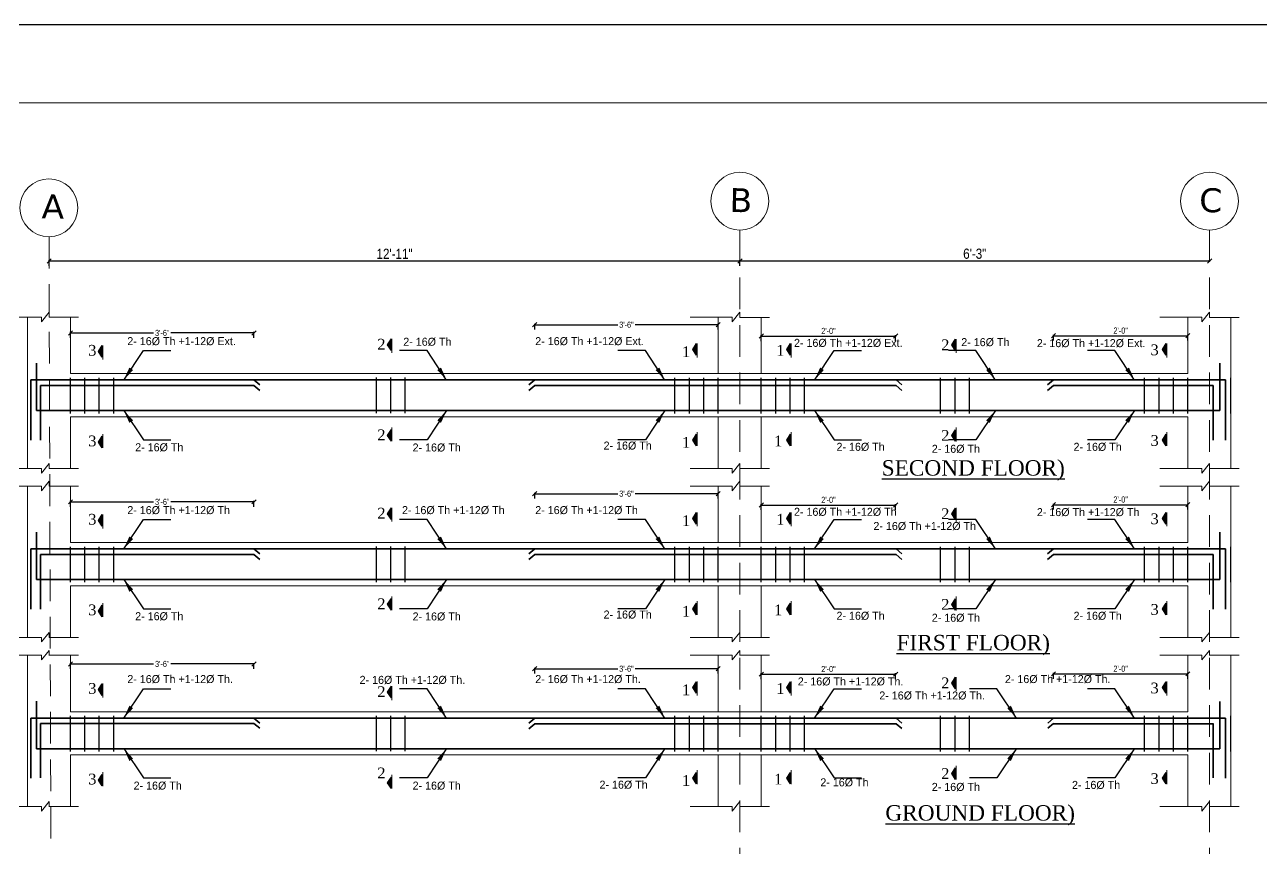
# Model space of a CAD drawing. Header units: inches. Extents: x 45643 to 70559, y -8725 to 1713.
# Drawn here: x 68580 to 69312, y -3731 to -3239 of the extents above; entities that cross this region are included whole.
import ezdxf

# ---------------------------------------------------------------- set-up
doc = ezdxf.new("R2010")
doc.units = ezdxf.units.IN
doc.header["$MEASUREMENT"] = 0
doc.linetypes.add('CENTER2', pattern=[1.125, 0.75, -0.125, 0.125, -0.125])
doc.linetypes.add('DASHED2', pattern=[0.375, 0.25, -0.125])
for name, color, linetype, lineweight in [('BEAM', 212, 'Continuous', 9), ('cenline', 170, 'CENTER2', 9), ('door', 3, 'Continuous', 13), ('ELE1', 3, 'Continuous', 9), ('Line', 7, 'Continuous', 15), ('Line 0.35', 130, 'Continuous', 35), ('REN', 140, 'Continuous', 35), ('Side-1', 11, 'Continuous', 18), ('Text', 7, 'Continuous', 9)]:
    doc.layers.add(name, color=color, linetype=linetype, lineweight=lineweight)
for name, color, linetype in [('DIM', 5, 'Continuous'), ('floorhatch', 43, 'Continuous'), ('STIRRUP', 10, 'Continuous')]:
    doc.layers.add(name, color=color, linetype=linetype)
doc.styles.add('Dks', font='ARIALN.TTF', dxfattribs={"height": 8})
doc.styles.add('ordinary', font='ARIALN.TTF')
doc.styles.add('sb', font='BKANT.TTF', dxfattribs={"height": 8})
doc.styles.get("Standard").update_dxf_attribs({"font": 'times.ttf'})
doc.dimstyles.new('1-4', dxfattribs={"dimscale": 0.1, "dimtxt": 36, "dimasz": 25, "dimexe": 5.625, "dimexo": 36, "dimgap": 12, "dimtad": 1, "dimzin": 0, "dimdsep": 46, "dimlunit": 4, "dimtxsty": 'ordinary', "dimblk": 'OBLIQUE', "dimcen": 1, "dimdle": 3, "dimclrt": 7, "dimadec": 3, "dimazin": 0, "dimtfac": 1, "dimtix": 1, "dimtofl": 0, "dimtmove": 0, "dimatfit": 3, "dimfxl": 29.1875, "dimfxlon": 1, "dimtolj": 1, "dimtzin": 0, "dimarcsym": 0})
doc.dimstyles.new('Dks', dxfattribs={"dimtxt": 8, "dimasz": 8, "dimexe": 6, "dimexo": 6, "dimgap": 0.03125, "dimtad": 0, "dimdec": 0, "dimzin": 0, "dimdsep": 46, "dimlunit": 3, "dimtxsty": 'Dks', "dimcen": 0.09375, "dimclrd": 256, "dimclre": 256, "dimclrt": 256, "dimadec": 0, "dimazin": 0, "dimtfac": 1, "dimtdec": 0, "dimtix": 1, "dimtmove": 2, "dimatfit": 3, "dimfxl": 1, "dimfrac": 2, "dimtolj": 1, "dimtzin": 0, "dimlwe": -1, "dimarcsym": 0})

# ---------------------------------------------------------------- blocks, each defined once
blk = doc.blocks.new('_Oblique')
at = {"color": 0, "linetype": 'ByBlock', "lineweight": -2}
blk.add_line((-0.5, -0.5), (0.5, 0.5), dxfattribs=at)
blk = doc.blocks.new('*D645')
at = {"layer": 'Defpoints', "color": 0, "linetype": 'Continuous', "transparency": 16777216}
for p in [(68990.67, -3516.84), (68882.09, -3540.88, 2.24), (68990.67, -3540.88, 2.24)]:
    blk.add_point(p, dxfattribs=at)
at = {"layer": 'Line 0.35', "color": 0, "linetype": 'Continuous', "lineweight": -2, "transparency": 16777216}
for p, q in [((68881.79, -3516.84), (68931.25, -3516.84)), ((68882.09, -3519.75), (68882.09, -3516.28)), ((68990.97, -3516.84), (68941.51, -3516.84)), ((68990.67, -3519.75), (68990.67, -3516.28))]:
    blk.add_line(p, q, dxfattribs=at)
at = {"layer": 'Line 0.35', "color": 0, "linetype": 'Continuous', "lineweight": -2, "transparency": 16777216, "xscale": 2.5, "yscale": 2.5, "zscale": 2.5, "rotation": 180}
blk.add_blockref('_Oblique', (68882.09, -3516.84), dxfattribs=at)
at = {"layer": 'Line 0.35', "color": 0, "linetype": 'Continuous', "lineweight": -2, "transparency": 16777216, "xscale": 2.5, "yscale": 2.5, "zscale": 2.5}
blk.add_blockref('_Oblique', (68990.67, -3516.84), dxfattribs=at)
at = {"layer": 'Line 0.35', "color": 7, "linetype": 'Continuous', "transparency": 16777216, "insert": (68936.38, -3516.84), "char_height": 3.6, "attachment_point": 5, "style": 'ordinary'}
blk.add_mtext('\\A1;3\'-6"', dxfattribs=at)
blk = doc.blocks.new('*D646')
at = {"layer": 'Defpoints', "color": 0, "linetype": 'Continuous', "transparency": 16777216}
for p in [(68715.91, -3521.7), (68607.33, -3545.74, 2.24), (68715.91, -3545.74, 2.24)]:
    blk.add_point(p, dxfattribs=at)
at = {"layer": 'Line 0.35', "color": 0, "linetype": 'Continuous', "lineweight": -2, "transparency": 16777216}
for p, q in [((68607.03, -3521.7), (68656.49, -3521.7)), ((68607.33, -3524.61), (68607.33, -3521.14)), ((68716.21, -3521.7), (68666.75, -3521.7)), ((68715.91, -3524.61), (68715.91, -3521.14))]:
    blk.add_line(p, q, dxfattribs=at)
at = {"layer": 'Line 0.35', "color": 0, "linetype": 'Continuous', "lineweight": -2, "transparency": 16777216, "xscale": 2.5, "yscale": 2.5, "zscale": 2.5, "rotation": 180}
blk.add_blockref('_Oblique', (68607.33, -3521.7), dxfattribs=at)
at = {"layer": 'Line 0.35', "color": 0, "linetype": 'Continuous', "lineweight": -2, "transparency": 16777216, "xscale": 2.5, "yscale": 2.5, "zscale": 2.5}
blk.add_blockref('_Oblique', (68715.91, -3521.7), dxfattribs=at)
at = {"layer": 'Line 0.35', "color": 7, "linetype": 'Continuous', "transparency": 16777216, "insert": (68661.62, -3521.7), "char_height": 3.6, "attachment_point": 5, "style": 'ordinary'}
blk.add_mtext('\\A1;3\'-6"', dxfattribs=at)
blk = doc.blocks.new('vrwa')
at = {"layer": 'Line', "linetype": 'Continuous'}
for points in [[(64431.3, 382588.9), (64427.1, 382595.4), (64427.1, 382582.5)], [(64431.3, 382488.2), (64427.1, 382481.8), (64427.1, 382494.6)]]:
    blk.add_hatch(color=256, dxfattribs=at).paths.add_polyline_path(points)
at = {"layer": 'door', "linetype": 'Continuous'}
for p, q in [((64426.1, 382595.5), (64426.1, 382580.1)), ((64427.1, 382595.4), (64427.1, 382582.5)), ((64427.1, 382595.4), (64431.3, 382588.9)), ((64427.1, 382582.5), (64431.3, 382588.9)), ((64426.1, 382481.7), (64426.1, 382497)), ((64427.1, 382481.8), (64427.1, 382494.6)), ((64427.1, 382494.6), (64431.3, 382488.2)), ((64427.1, 382481.8), (64431.3, 382488.2))]:
    blk.add_line(p, q, dxfattribs=at)
blk = doc.blocks.new('*D647')
at = {"layer": 'Defpoints', "color": 0, "linetype": 'Continuous', "transparency": 16777216}
for p in [(68990.67, -3620.45), (68882.09, -3647.93, 2.24), (68990.67, -3647.93, 2.24)]:
    blk.add_point(p, dxfattribs=at)
at = {"layer": 'Line 0.35', "color": 0, "linetype": 'Continuous', "lineweight": -2, "transparency": 16777216}
for p, q in [((68881.79, -3620.45), (68931.25, -3620.45)), ((68882.09, -3623.36), (68882.09, -3619.89)), ((68990.97, -3620.45), (68941.51, -3620.45)), ((68990.67, -3623.36), (68990.67, -3619.89))]:
    blk.add_line(p, q, dxfattribs=at)
at = {"layer": 'Line 0.35', "color": 0, "linetype": 'Continuous', "lineweight": -2, "transparency": 16777216, "xscale": 2.5, "yscale": 2.5, "zscale": 2.5, "rotation": 180}
blk.add_blockref('_Oblique', (68882.09, -3620.45), dxfattribs=at)
at = {"layer": 'Line 0.35', "color": 0, "linetype": 'Continuous', "lineweight": -2, "transparency": 16777216, "xscale": 2.5, "yscale": 2.5, "zscale": 2.5}
blk.add_blockref('_Oblique', (68990.67, -3620.45), dxfattribs=at)
at = {"layer": 'Line 0.35', "color": 7, "linetype": 'Continuous', "transparency": 16777216, "insert": (68936.38, -3620.45), "char_height": 3.6, "attachment_point": 5, "style": 'ordinary'}
blk.add_mtext('\\A1;3\'-6"', dxfattribs=at)
blk = doc.blocks.new('*D648')
at = {"layer": 'Defpoints', "color": 0, "linetype": 'Continuous', "transparency": 16777216}
for p in [(68715.91, -3617.63), (68607.33, -3645.86, 2.24), (68715.91, -3645.86, 2.24)]:
    blk.add_point(p, dxfattribs=at)
at = {"layer": 'Line 0.35', "color": 0, "linetype": 'Continuous', "lineweight": -2, "transparency": 16777216}
for p, q in [((68607.03, -3617.63), (68656.49, -3617.63)), ((68607.33, -3620.54), (68607.33, -3617.07)), ((68716.21, -3617.63), (68666.75, -3617.63)), ((68715.91, -3620.54), (68715.91, -3617.07))]:
    blk.add_line(p, q, dxfattribs=at)
at = {"layer": 'Line 0.35', "color": 0, "linetype": 'Continuous', "lineweight": -2, "transparency": 16777216, "xscale": 2.5, "yscale": 2.5, "zscale": 2.5, "rotation": 180}
blk.add_blockref('_Oblique', (68607.33, -3617.63), dxfattribs=at)
at = {"layer": 'Line 0.35', "color": 0, "linetype": 'Continuous', "lineweight": -2, "transparency": 16777216, "xscale": 2.5, "yscale": 2.5, "zscale": 2.5}
blk.add_blockref('_Oblique', (68715.91, -3617.63), dxfattribs=at)
at = {"layer": 'Line 0.35', "color": 7, "linetype": 'Continuous', "transparency": 16777216, "insert": (68661.62, -3617.63), "char_height": 3.6, "attachment_point": 5, "style": 'ordinary'}
blk.add_mtext('\\A1;3\'-6"', dxfattribs=at)
blk = doc.blocks.new('*D649')
at = {"layer": 'Defpoints', "color": 0, "linetype": 'Continuous', "transparency": 16777216}
for p in [(69281.55, -3379.12), (69281.55, -3381.78), (69003.56, -3501.92)]:
    blk.add_point(p, dxfattribs=at)
at = {"layer": 'Line 0.35', "color": 0, "linetype": 'Continuous', "lineweight": -2, "transparency": 16777216}
for p, q in [((69003.26, -3379.12), (69281.85, -3379.12)), ((69003.56, -3382.04), (69003.56, -3378.56)), ((69281.55, -3379.12), (69281.55, -3378.56))]:
    blk.add_line(p, q, dxfattribs=at)
at = {"layer": 'Line 0.35', "color": 0, "linetype": 'Continuous', "lineweight": -2, "transparency": 16777216, "xscale": 2.5, "yscale": 2.5, "zscale": 2.5, "rotation": 180}
blk.add_blockref('_Oblique', (69003.56, -3379.12), dxfattribs=at)
at = {"layer": 'Line 0.35', "color": 0, "linetype": 'Continuous', "lineweight": -2, "transparency": 16777216, "xscale": 2.5, "yscale": 2.5, "zscale": 2.5}
blk.add_blockref('_Oblique', (69281.55, -3379.12), dxfattribs=at)
at = {"layer": 'Line 0.35', "color": 7, "linetype": 'Continuous', "transparency": 16777216, "insert": (69142.55, -3374.86), "char_height": 6, "attachment_point": 5, "style": 'ordinary'}
blk.add_mtext('\\A1;6\'-3"', dxfattribs=at)
blk = doc.blocks.new('*D650')
at = {"layer": 'Defpoints', "color": 0, "linetype": 'Continuous', "transparency": 16777216}
for p in [(69003.56, -3379.12), (68594.66, -3500.34, 5.43), (69003.56, -3501.92, 2.24)]:
    blk.add_point(p, dxfattribs=at)
at = {"layer": 'Line 0.35', "color": 0, "linetype": 'Continuous', "lineweight": -2, "transparency": 16777216}
for p, q in [((68594.36, -3379.12), (69003.86, -3379.12)), ((68594.66, -3382.04), (68594.66, -3378.56)), ((69003.56, -3382.04), (69003.56, -3378.56))]:
    blk.add_line(p, q, dxfattribs=at)
at = {"layer": 'Line 0.35', "color": 0, "linetype": 'Continuous', "lineweight": -2, "transparency": 16777216, "xscale": 2.5, "yscale": 2.5, "zscale": 2.5, "rotation": 180}
blk.add_blockref('_Oblique', (68594.66, -3379.12), dxfattribs=at)
at = {"layer": 'Line 0.35', "color": 0, "linetype": 'Continuous', "lineweight": -2, "transparency": 16777216, "xscale": 2.5, "yscale": 2.5, "zscale": 2.5}
blk.add_blockref('_Oblique', (69003.56, -3379.12), dxfattribs=at)
at = {"layer": 'Line 0.35', "color": 7, "linetype": 'Continuous', "transparency": 16777216, "insert": (68799.11, -3374.91), "char_height": 6, "attachment_point": 5, "style": 'ordinary'}
blk.add_mtext('\\A1;12\'-11"', dxfattribs=at)
blk = doc.blocks.new('*D651')
at = {"layer": 'Defpoints', "color": 0, "linetype": 'Continuous', "transparency": 16777216}
for p in [(68990.67, -3416.86), (68882.09, -3440.9, 2.24), (68990.67, -3440.9, 2.24)]:
    blk.add_point(p, dxfattribs=at)
at = {"layer": 'Line 0.35', "color": 0, "linetype": 'Continuous', "lineweight": -2, "transparency": 16777216}
for p, q in [((68881.79, -3416.86), (68931.25, -3416.86)), ((68882.09, -3419.76), (68882.09, -3416.29)), ((68990.97, -3416.86), (68941.51, -3416.86)), ((68990.67, -3419.76), (68990.67, -3416.29))]:
    blk.add_line(p, q, dxfattribs=at)
at = {"layer": 'Line 0.35', "color": 0, "linetype": 'Continuous', "lineweight": -2, "transparency": 16777216, "xscale": 2.5, "yscale": 2.5, "zscale": 2.5, "rotation": 180}
blk.add_blockref('_Oblique', (68882.09, -3416.86), dxfattribs=at)
at = {"layer": 'Line 0.35', "color": 0, "linetype": 'Continuous', "lineweight": -2, "transparency": 16777216, "xscale": 2.5, "yscale": 2.5, "zscale": 2.5}
blk.add_blockref('_Oblique', (68990.67, -3416.86), dxfattribs=at)
at = {"layer": 'Line 0.35', "color": 7, "linetype": 'Continuous', "transparency": 16777216, "insert": (68936.38, -3416.86), "char_height": 3.6, "attachment_point": 5, "style": 'ordinary'}
blk.add_mtext('\\A1;3\'-6"', dxfattribs=at)
blk = doc.blocks.new('*D652')
at = {"layer": 'Defpoints', "color": 0, "linetype": 'Continuous', "transparency": 16777216}
for p in [(68715.91, -3421.72), (68607.33, -3445.76, 2.24), (68715.91, -3445.76, 2.24)]:
    blk.add_point(p, dxfattribs=at)
at = {"layer": 'Line 0.35', "color": 0, "linetype": 'Continuous', "lineweight": -2, "transparency": 16777216}
for p, q in [((68607.03, -3421.72), (68656.49, -3421.72)), ((68607.33, -3424.62), (68607.33, -3421.15)), ((68716.21, -3421.72), (68666.75, -3421.72)), ((68715.91, -3424.62), (68715.91, -3421.15))]:
    blk.add_line(p, q, dxfattribs=at)
at = {"layer": 'Line 0.35', "color": 0, "linetype": 'Continuous', "lineweight": -2, "transparency": 16777216, "xscale": 2.5, "yscale": 2.5, "zscale": 2.5, "rotation": 180}
blk.add_blockref('_Oblique', (68607.33, -3421.72), dxfattribs=at)
at = {"layer": 'Line 0.35', "color": 0, "linetype": 'Continuous', "lineweight": -2, "transparency": 16777216, "xscale": 2.5, "yscale": 2.5, "zscale": 2.5}
blk.add_blockref('_Oblique', (68715.91, -3421.72), dxfattribs=at)
at = {"layer": 'Line 0.35', "color": 7, "linetype": 'Continuous', "transparency": 16777216, "insert": (68661.62, -3421.72), "char_height": 3.6, "attachment_point": 5, "style": 'ordinary'}
blk.add_mtext('\\A1;3\'-6"', dxfattribs=at)
blk = doc.blocks.new('*D653')
at = {"layer": 'Defpoints', "color": 0, "linetype": 'Continuous', "transparency": 16777216}
for p in [(69095.73, -3423.58), (69016.21, -3449.33, 2.24), (69095.73, -3449.33, 2.24)]:
    blk.add_point(p, dxfattribs=at)
at = {"layer": 'Line 0.35', "color": 0, "linetype": 'Continuous', "lineweight": -2, "transparency": 16777216}
for p, q in [((69015.91, -3423.58), (69096.03, -3423.58)), ((69016.21, -3426.49), (69016.21, -3423.02)), ((69095.73, -3426.49), (69095.73, -3423.02))]:
    blk.add_line(p, q, dxfattribs=at)
at = {"layer": 'Line 0.35', "color": 0, "linetype": 'Continuous', "lineweight": -2, "transparency": 16777216, "xscale": 2.5, "yscale": 2.5, "zscale": 2.5, "rotation": 180}
blk.add_blockref('_Oblique', (69016.21, -3423.58), dxfattribs=at)
at = {"layer": 'Line 0.35', "color": 0, "linetype": 'Continuous', "lineweight": -2, "transparency": 16777216, "xscale": 2.5, "yscale": 2.5, "zscale": 2.5}
blk.add_blockref('_Oblique', (69095.73, -3423.58), dxfattribs=at)
at = {"layer": 'Line 0.35', "color": 7, "linetype": 'Continuous', "transparency": 16777216, "insert": (69055.97, -3420.55), "char_height": 3.6, "attachment_point": 5, "style": 'ordinary'}
blk.add_mtext('\\A1;2\'-0"', dxfattribs=at)
blk = doc.blocks.new('*D654')
at = {"layer": 'Defpoints', "color": 0, "linetype": 'Continuous', "transparency": 16777216}
for p in [(69268.67, -3423.37), (69189.15, -3449.12, 2.24), (69268.67, -3449.12, 2.24)]:
    blk.add_point(p, dxfattribs=at)
at = {"layer": 'Line 0.35', "color": 0, "linetype": 'Continuous', "lineweight": -2, "transparency": 16777216}
for p, q in [((69188.85, -3423.37), (69268.97, -3423.37)), ((69189.15, -3426.28), (69189.15, -3422.81)), ((69268.67, -3426.28), (69268.67, -3422.81))]:
    blk.add_line(p, q, dxfattribs=at)
at = {"layer": 'Line 0.35', "color": 0, "linetype": 'Continuous', "lineweight": -2, "transparency": 16777216, "xscale": 2.5, "yscale": 2.5, "zscale": 2.5, "rotation": 180}
blk.add_blockref('_Oblique', (69189.15, -3423.37), dxfattribs=at)
at = {"layer": 'Line 0.35', "color": 0, "linetype": 'Continuous', "lineweight": -2, "transparency": 16777216, "xscale": 2.5, "yscale": 2.5, "zscale": 2.5}
blk.add_blockref('_Oblique', (69268.67, -3423.37), dxfattribs=at)
at = {"layer": 'Line 0.35', "color": 7, "linetype": 'Continuous', "transparency": 16777216, "insert": (69228.91, -3420.34), "char_height": 3.6, "attachment_point": 5, "style": 'ordinary'}
blk.add_mtext('\\A1;2\'-0"', dxfattribs=at)
blk = doc.blocks.new('*D673')
at = {"layer": 'Defpoints', "color": 0, "linetype": 'Continuous', "transparency": 16777216}
for p in [(69095.73, -3523.57), (69016.21, -3549.32, 2.24), (69095.73, -3549.32, 2.24)]:
    blk.add_point(p, dxfattribs=at)
at = {"layer": 'Line 0.35', "color": 0, "linetype": 'Continuous', "lineweight": -2, "transparency": 16777216}
for p, q in [((69015.91, -3523.57), (69096.03, -3523.57)), ((69016.21, -3526.48), (69016.21, -3523.01)), ((69095.73, -3526.48), (69095.73, -3523.01))]:
    blk.add_line(p, q, dxfattribs=at)
at = {"layer": 'Line 0.35', "color": 0, "linetype": 'Continuous', "lineweight": -2, "transparency": 16777216, "xscale": 2.5, "yscale": 2.5, "zscale": 2.5, "rotation": 180}
blk.add_blockref('_Oblique', (69016.21, -3523.57), dxfattribs=at)
at = {"layer": 'Line 0.35', "color": 0, "linetype": 'Continuous', "lineweight": -2, "transparency": 16777216, "xscale": 2.5, "yscale": 2.5, "zscale": 2.5}
blk.add_blockref('_Oblique', (69095.73, -3523.57), dxfattribs=at)
at = {"layer": 'Line 0.35', "color": 7, "linetype": 'Continuous', "transparency": 16777216, "insert": (69055.97, -3520.53), "char_height": 3.6, "attachment_point": 5, "style": 'ordinary'}
blk.add_mtext('\\A1;2\'-0"', dxfattribs=at)
blk = doc.blocks.new('*D674')
at = {"layer": 'Defpoints', "color": 0, "linetype": 'Continuous', "transparency": 16777216}
for p in [(69268.67, -3523.36), (69189.15, -3549.11, 2.24), (69268.67, -3549.11, 2.24)]:
    blk.add_point(p, dxfattribs=at)
at = {"layer": 'Line 0.35', "color": 0, "linetype": 'Continuous', "lineweight": -2, "transparency": 16777216}
for p, q in [((69188.85, -3523.36), (69268.97, -3523.36)), ((69189.15, -3526.27), (69189.15, -3522.8)), ((69268.67, -3526.27), (69268.67, -3522.8))]:
    blk.add_line(p, q, dxfattribs=at)
at = {"layer": 'Line 0.35', "color": 0, "linetype": 'Continuous', "lineweight": -2, "transparency": 16777216, "xscale": 2.5, "yscale": 2.5, "zscale": 2.5, "rotation": 180}
blk.add_blockref('_Oblique', (69189.15, -3523.36), dxfattribs=at)
at = {"layer": 'Line 0.35', "color": 0, "linetype": 'Continuous', "lineweight": -2, "transparency": 16777216, "xscale": 2.5, "yscale": 2.5, "zscale": 2.5}
blk.add_blockref('_Oblique', (69268.67, -3523.36), dxfattribs=at)
at = {"layer": 'Line 0.35', "color": 7, "linetype": 'Continuous', "transparency": 16777216, "insert": (69228.91, -3520.32), "char_height": 3.6, "attachment_point": 5, "style": 'ordinary'}
blk.add_mtext('\\A1;2\'-0"', dxfattribs=at)
blk = doc.blocks.new('*D675')
at = {"layer": 'Defpoints', "color": 0, "linetype": 'Continuous', "transparency": 16777216}
for p in [(69095.73, -3623.68), (69016.21, -3649.43, 2.24), (69095.73, -3649.43, 2.24)]:
    blk.add_point(p, dxfattribs=at)
at = {"layer": 'Line 0.35', "color": 0, "linetype": 'Continuous', "lineweight": -2, "transparency": 16777216}
for p, q in [((69015.91, -3623.68), (69096.03, -3623.68)), ((69016.21, -3626.59), (69016.21, -3623.12)), ((69095.73, -3626.59), (69095.73, -3623.12))]:
    blk.add_line(p, q, dxfattribs=at)
at = {"layer": 'Line 0.35', "color": 0, "linetype": 'Continuous', "lineweight": -2, "transparency": 16777216, "xscale": 2.5, "yscale": 2.5, "zscale": 2.5, "rotation": 180}
blk.add_blockref('_Oblique', (69016.21, -3623.68), dxfattribs=at)
at = {"layer": 'Line 0.35', "color": 0, "linetype": 'Continuous', "lineweight": -2, "transparency": 16777216, "xscale": 2.5, "yscale": 2.5, "zscale": 2.5}
blk.add_blockref('_Oblique', (69095.73, -3623.68), dxfattribs=at)
at = {"layer": 'Line 0.35', "color": 7, "linetype": 'Continuous', "transparency": 16777216, "insert": (69055.97, -3620.65), "char_height": 3.6, "attachment_point": 5, "style": 'ordinary'}
blk.add_mtext('\\A1;2\'-0"', dxfattribs=at)
blk = doc.blocks.new('*D676')
at = {"layer": 'Defpoints', "color": 0, "linetype": 'Continuous', "transparency": 16777216}
for p in [(69268.67, -3623.47), (69189.15, -3649.22, 2.24), (69268.67, -3649.22, 2.24)]:
    blk.add_point(p, dxfattribs=at)
at = {"layer": 'Line 0.35', "color": 0, "linetype": 'Continuous', "lineweight": -2, "transparency": 16777216}
for p, q in [((69189.15, -3626.38), (69189.15, -3622.91)), ((69268.67, -3626.38), (69268.67, -3622.91)), ((69188.85, -3623.47), (69268.97, -3623.47))]:
    blk.add_line(p, q, dxfattribs=at)
at = {"layer": 'Line 0.35', "color": 0, "linetype": 'Continuous', "lineweight": -2, "transparency": 16777216, "xscale": 2.5, "yscale": 2.5, "zscale": 2.5, "rotation": 180}
blk.add_blockref('_Oblique', (69189.15, -3623.47), dxfattribs=at)
at = {"layer": 'Line 0.35', "color": 0, "linetype": 'Continuous', "lineweight": -2, "transparency": 16777216, "xscale": 2.5, "yscale": 2.5, "zscale": 2.5}
blk.add_blockref('_Oblique', (69268.67, -3623.47), dxfattribs=at)
at = {"layer": 'Line 0.35', "color": 7, "linetype": 'Continuous', "transparency": 16777216, "insert": (69228.91, -3620.44), "char_height": 3.6, "attachment_point": 5, "style": 'ordinary'}
blk.add_mtext('\\A1;2\'-0"', dxfattribs=at)

msp = doc.modelspace()

# ---------------------------------------------------------------- linework, layer by layer
at = {"layer": 'BEAM', "linetype": 'ByBlock'}
for p, q in [((68594.659, -3409.46, 3.195), (68590.064, -3415.086, 3.195)), ((68594.659, -3412.378, 3.195), (68594.659, -3409.46, 3.195)), ((69003.56, -3409.46), (68998.964, -3415.086)), ((69003.56, -3412.504), (69003.56, -3409.46)), ((69281.56, -3409.46), (69276.964, -3415.086)), ((69281.56, -3412.504), (69281.56, -3409.46)), ((68590.064, -3412.378, 3.195), (68565.205, -3412.378, 3.195)), ((68590.064, -3415.086, 3.195), (68590.064, -3412.378, 3.195)), ((68612.083, -3412.378, 3.195), (68594.659, -3412.378, 3.195)), ((68998.964, -3412.378), (68974.105, -3412.378)), ((68998.964, -3415.086), (68998.964, -3412.378)), ((69020.984, -3412.504), (69003.56, -3412.504)), ((69276.964, -3412.378), (69252.105, -3412.378)), ((69276.964, -3415.086), (69276.964, -3412.378)), ((69298.984, -3412.504), (69281.56, -3412.504)), ((68590.066, -3501.914), (68565.207, -3501.914)), ((68590.066, -3501.914), (68565.207, -3501.914)), ((68594.661, -3498.996), (68590.066, -3504.622)), ((68594.661, -3498.996), (68590.066, -3504.622)), ((68590.066, -3504.622), (68590.066, -3501.914)), ((68590.066, -3504.622), (68590.066, -3501.914)), ((68594.661, -3502.04), (68594.661, -3498.996)), ((68594.661, -3502.04), (68594.661, -3498.996)), ((68612.085, -3501.914), (68594.661, -3501.914)), ((68998.964, -3501.914), (68974.105, -3501.914)), ((69003.56, -3498.996), (68998.964, -3504.622)), ((68998.964, -3504.622), (68998.964, -3501.914)), ((69003.56, -3502.04), (69003.56, -3498.996)), ((69020.984, -3501.914), (69003.56, -3501.914)), ((69276.964, -3501.914), (69252.105, -3501.914)), ((69281.56, -3498.996), (69276.964, -3504.622)), ((69276.964, -3504.622), (69276.964, -3501.914)), ((69281.56, -3502.04), (69281.56, -3498.996)), ((69298.984, -3501.914), (69281.56, -3501.914)), ((68590.064, -3512.365, 3.195), (68565.205, -3512.365, 3.195)), ((68594.659, -3509.447, 3.195), (68590.064, -3515.073, 3.195)), ((68590.064, -3515.073, 3.195), (68590.064, -3512.365, 3.195)), ((68594.659, -3512.365, 3.195), (68594.659, -3509.447, 3.195)), ((68612.083, -3512.365, 3.195), (68594.659, -3512.365, 3.195)), ((68998.964, -3512.365), (68974.105, -3512.365)), ((69003.56, -3509.447), (68998.964, -3515.073)), ((68998.964, -3515.073), (68998.964, -3512.365)), ((69003.56, -3512.491), (69003.56, -3509.447)), ((69020.984, -3512.491), (69003.56, -3512.491)), ((69276.964, -3512.365), (69252.105, -3512.365)), ((69281.56, -3509.447), (69276.964, -3515.073)), ((69276.964, -3515.073), (69276.964, -3512.365)), ((69281.56, -3512.491), (69281.56, -3509.447)), ((69298.984, -3512.491), (69281.56, -3512.491)), ((68594.661, -3598.983), (68590.066, -3604.609)), ((68594.661, -3598.983), (68590.066, -3604.609)), ((68594.661, -3602.027), (68594.661, -3598.983)), ((68594.661, -3602.027), (68594.661, -3598.983)), ((69003.56, -3598.983), (68998.964, -3604.609)), ((69003.56, -3602.027), (69003.56, -3598.983)), ((69281.56, -3598.983), (69276.964, -3604.609)), ((69281.56, -3602.027), (69281.56, -3598.983)), ((68590.066, -3601.901), (68565.207, -3601.901)), ((68590.066, -3601.901), (68565.207, -3601.901)), ((68590.066, -3604.609), (68590.066, -3601.901)), ((68590.066, -3604.609), (68590.066, -3601.901)), ((68612.085, -3601.901), (68594.661, -3601.901)), ((68998.964, -3601.901), (68974.105, -3601.901)), ((68998.964, -3604.609), (68998.964, -3601.901)), ((69020.984, -3601.901), (69003.56, -3601.901)), ((69276.964, -3601.901), (69252.105, -3601.901)), ((69276.964, -3604.609), (69276.964, -3601.901)), ((69298.984, -3601.901), (69281.56, -3601.901)), ((68590.066, -3612.478), (68565.207, -3612.478)), ((68590.066, -3612.478), (68565.207, -3612.478)), ((68594.661, -3609.56), (68590.066, -3615.186)), ((68594.661, -3609.56), (68590.066, -3615.186)), ((68590.066, -3615.186), (68590.066, -3612.478)), ((68590.066, -3615.186), (68590.066, -3612.478)), ((68594.661, -3612.604), (68594.661, -3609.56)), ((68594.661, -3612.604), (68594.661, -3609.56)), ((68612.085, -3612.478), (68594.661, -3612.478)), ((68998.964, -3612.478), (68974.105, -3612.478)), ((69003.56, -3609.56), (68998.964, -3615.186)), ((68998.964, -3615.186), (68998.964, -3612.478)), ((69003.56, -3612.604), (69003.56, -3609.56)), ((69020.984, -3612.478), (69003.56, -3612.478)), ((69276.964, -3612.478), (69252.105, -3612.478)), ((69281.56, -3609.56), (69276.964, -3615.186)), ((69276.964, -3615.186), (69276.964, -3612.478)), ((69281.56, -3612.604), (69281.56, -3609.56)), ((69298.984, -3612.478), (69281.56, -3612.478)), ((68590.066, -3702.014), (68565.207, -3702.014)), ((68590.066, -3702.014), (68565.207, -3702.014)), ((68594.661, -3699.096), (68590.066, -3704.722)), ((68594.661, -3699.096), (68590.066, -3704.722)), ((68590.066, -3704.722), (68590.066, -3702.014)), ((68590.066, -3704.722), (68590.066, -3702.014)), ((68594.661, -3702.14), (68594.661, -3699.096)), ((68594.661, -3702.14), (68594.661, -3699.096)), ((68612.085, -3702.014), (68594.661, -3702.014)), ((68612.085, -3702.014), (68594.661, -3702.014)), ((68998.964, -3702.014), (68974.105, -3702.014)), ((69003.56, -3699.096), (68998.964, -3704.722)), ((68998.964, -3704.722), (68998.964, -3702.014)), ((69003.56, -3702.14), (69003.56, -3699.096)), ((69020.984, -3702.014), (69003.56, -3702.014)), ((69276.964, -3702.014), (69252.105, -3702.014)), ((69281.56, -3699.096), (69276.964, -3704.722)), ((69276.964, -3704.722), (69276.964, -3702.014)), ((69281.56, -3702.14), (69281.56, -3699.096)), ((69298.984, -3702.014), (69281.56, -3702.014))]:
    msp.add_line(p, q, dxfattribs=at)
at = {"layer": 'cenline', "color": 3, "linetype": 'DASHED2', "ltscale": 75}
for p, q in [((68594.602, -3364.763), (68595.664, -3723.65)), ((69003.559, -3360.837), (69003.454, -3729.981)), ((69281.559, -3360.837), (69281.455, -3729.982))]:
    msp.add_line(p, q, dxfattribs=at)
at = {"layer": 'Defpoints'}
msp.add_lwpolyline([(70559.247, -3239.316), (67381.647, -3239.316), (67381.647, -5487.285), (70559.247, -5487.285)], close=True, dxfattribs=at)
at = {"layer": 'ELE1', "color": 11, "linetype": 'Continuous', "true_color": 0xf27172}
for p, q in [((68990.669, -3445.757), (68607.33, -3445.757)), ((68890.373, -3445.757), (69179.225, -3445.757)), ((69268.669, -3445.757), (69016.228, -3445.757)), ((69016.228, -3445.757), (69019.24, -3445.757)), ((69268.669, -3445.757), (69209.167, -3445.757)), ((68990.669, -3471.316, 3.195), (68607.33, -3471.316, 3.195)), ((69255.677, -3471.316, 3.195), (68890.373, -3471.316, 3.195)), ((69019.24, -3471.316, 3.195), (69016.228, -3471.316, 3.195)), ((69268.669, -3471.316, 3.195), (69179.943, -3471.316, 3.195)), ((69268.669, -3471.316, 3.195), (69209.167, -3471.316, 3.195)), ((68990.669, -3545.744), (68607.33, -3545.744)), ((68890.373, -3545.744), (69179.225, -3545.744)), ((69268.669, -3545.744), (69016.228, -3545.744)), ((69016.228, -3545.744), (69019.24, -3545.744)), ((69268.669, -3545.744), (69209.167, -3545.744)), ((68990.669, -3571.303, 3.195), (68607.33, -3571.303, 3.195)), ((69255.677, -3571.303, 3.195), (68890.373, -3571.303, 3.195)), ((69019.24, -3571.303, 3.195), (69016.228, -3571.303, 3.195)), ((69268.669, -3571.303, 3.195), (69179.943, -3571.303, 3.195)), ((69268.669, -3571.303, 3.195), (69209.167, -3571.303, 3.195)), ((68990.669, -3645.856), (68607.33, -3645.856)), ((69255.615, -3645.856), (68890.373, -3645.856)), ((69268.669, -3645.856), (69179.943, -3645.856)), ((69268.669, -3645.856), (69209.167, -3645.856)), ((68607.33, -3671.416, 3.195), (68990.669, -3671.416, 3.195)), ((68890.373, -3671.416, 3.195), (69255.677, -3671.416, 3.195)), ((69016.228, -3671.416, 3.195), (69019.24, -3671.416, 3.195)), ((69179.943, -3671.416, 3.195), (69268.669, -3671.416, 3.195)), ((69209.167, -3671.416, 3.195), (69268.669, -3671.416, 3.195))]:
    msp.add_line(p, q, dxfattribs=at)
at = {"layer": 'ELE1'}
msp.add_lwpolyline([(67427.965, -3285.634), (70512.929, -3285.634), (70512.929, -5440.967), (67427.965, -5440.967)], close=True, dxfattribs=at)
at = {"layer": 'REN', "ltscale": 50}
for p, q in [((68587.195, -3439.635), (68587.195, -3467.688)), ((69287.619, -3439.663), (69287.619, -3467.715)), ((68583.914, -3449.546), (68583.914, -3485.113)), ((68686.844, -3449.546), (68583.914, -3449.546)), ((68715.905, -3452.861), (68589.54, -3452.861)), ((68671.459, -3452.861), (68594.536, -3452.861)), ((68594.536, -3452.861), (68596.78, -3452.861)), ((68686.834, -3449.546), (69146.264, -3449.546)), ((68715.905, -3449.546), (68719.293, -3452.486)), ((68715.905, -3452.861), (68719.293, -3455.801)), ((68882.094, -3449.564, -2.236), (68878.706, -3452.504, -2.236)), ((68882.094, -3452.879, -2.236), (68878.706, -3455.819, -2.236)), ((68882.094, -3452.879, -2.236), (69096.052, -3452.863, -0.255)), ((68941.315, -3449.546), (69154.784, -3449.546)), ((69096.033, -3449.546), (69099.421, -3452.486)), ((69096.033, -3452.861), (69099.421, -3455.801)), ((69133.784, -3449.546), (69290.9, -3449.546)), ((69189.104, -3449.542), (69185.717, -3452.483)), ((69189.104, -3452.857), (69185.717, -3455.798)), ((69189.222, -3452.861), (69283.678, -3452.861)), ((69290.9, -3449.546), (69290.9, -3485.141)), ((68587.195, -3467.688), (69287.619, -3467.688)), ((68941.315, -3467.688), (69287.619, -3467.688)), ((68587.195, -3539.622), (68587.195, -3567.675)), ((69287.619, -3539.65), (69287.619, -3567.703)), ((68583.914, -3549.533), (68583.914, -3585.1)), ((68686.844, -3549.533), (68583.914, -3549.533)), ((68686.834, -3549.533), (69146.264, -3549.533)), ((68715.905, -3549.533), (68719.293, -3552.473)), ((68882.094, -3549.551, -2.236), (68878.706, -3552.491, -2.236)), ((68941.315, -3549.533), (69154.784, -3549.533)), ((69096.033, -3549.533), (69099.421, -3552.473)), ((69133.784, -3549.533), (69290.9, -3549.533)), ((69189.104, -3549.529), (69185.717, -3552.47)), ((69290.9, -3549.533), (69290.9, -3585.128)), ((68715.905, -3552.848), (68589.54, -3552.848)), ((68671.459, -3552.848), (68594.536, -3552.848)), ((68594.536, -3552.848), (68596.78, -3552.848)), ((68715.905, -3552.848), (68719.293, -3555.788)), ((68882.094, -3552.866, -2.236), (68878.706, -3555.806, -2.236)), ((68882.094, -3552.866, -2.236), (69096.052, -3552.85, -0.255)), ((69096.033, -3552.848), (69099.421, -3555.788)), ((69189.104, -3552.844), (69185.717, -3555.785)), ((69189.222, -3552.848), (69283.678, -3552.848)), ((68587.195, -3567.675), (69287.619, -3567.675)), ((68941.315, -3567.675), (69287.619, -3567.675)), ((68587.195, -3639.734), (68587.195, -3667.787)), ((69287.619, -3639.762), (69287.619, -3667.815)), ((68583.914, -3649.645), (68583.914, -3685.213)), ((68686.844, -3649.645), (68583.914, -3649.645)), ((68686.834, -3649.645), (69115.163, -3649.645)), ((68715.905, -3649.645), (68719.293, -3652.586)), ((68882.094, -3649.664, -2.236), (68878.706, -3652.604, -2.236)), ((68941.315, -3649.645), (69290.9, -3649.645)), ((69096.033, -3649.645), (69099.421, -3652.586)), ((69189.143, -3649.645), (69185.756, -3652.586)), ((69290.9, -3649.645), (69290.9, -3685.241)), ((68715.905, -3652.761), (68589.54, -3652.761)), ((68594.536, -3652.761), (68671.459, -3652.761)), ((68594.536, -3652.761), (68596.78, -3652.761)), ((68715.905, -3652.761), (68719.293, -3655.701)), ((68882.094, -3652.979, -2.236), (68878.706, -3655.919, -2.236)), ((68882.094, -3652.979, -2.236), (69096.036, -3652.962, -0.255)), ((69096.033, -3652.96), (69099.421, -3655.901)), ((69189.143, -3652.761), (69185.756, -3655.701)), ((69189.222, -3652.96), (69283.678, -3652.96)), ((68587.195, -3667.787), (69111.882, -3667.787)), ((68931.341, -3667.787), (69287.619, -3667.787)), ((68933.975, -3667.787), (69287.619, -3667.787))]:
    msp.add_line(p, q, dxfattribs=at)
at = {"layer": 'REN'}
for p, q in [((68589.54, -3452.861), (68589.54, -3485.148)), ((69283.678, -3452.861), (69283.678, -3485.106)), ((68589.54, -3552.848), (68589.54, -3585.135)), ((69283.678, -3552.848), (69283.678, -3585.093)), ((68589.54, -3652.761), (68589.54, -3685.049)), ((69283.678, -3652.789), (69283.678, -3685.006))]:
    msp.add_line(p, q, dxfattribs=at)
at = {"layer": 'Side-1'}
for p, q in [((68581.77, -3412.378), (68581.77, -3501.914)), ((68607.33, -3412.378), (68607.33, -3445.757)), ((68607.33, -3412.378), (68607.33, -3445.757)), ((68607.33, -3412.378), (68607.33, -3445.757)), ((68990.669, -3412.378), (68990.669, -3445.757)), ((69016.228, -3412.504), (69016.228, -3445.757)), ((69016.228, -3412.504), (69016.228, -3445.757)), ((69268.669, -3412.378), (69268.669, -3445.757)), ((69294.228, -3412.504), (69294.228, -3445.757)), ((69294.228, -3412.504), (69294.228, -3445.757)), ((69294.228, -3445.757), (69294.228, -3501.914)), ((68581.77, -3471.316), (68581.77, -3501.914)), ((68607.33, -3471.316), (68607.33, -3501.914)), ((68990.669, -3471.316), (68990.669, -3501.914)), ((69016.228, -3471.316), (69016.228, -3501.914)), ((69268.669, -3471.316), (69268.669, -3501.914)), ((68581.77, -3512.365), (68581.77, -3601.901)), ((68607.33, -3512.365), (68607.33, -3545.744)), ((68607.33, -3512.365), (68607.33, -3545.744)), ((68607.33, -3512.365), (68607.33, -3545.744)), ((68990.669, -3512.365), (68990.669, -3545.744)), ((69016.228, -3512.491), (69016.228, -3545.744)), ((69016.228, -3512.491), (69016.228, -3545.744)), ((69268.669, -3512.365), (69268.669, -3545.744)), ((69294.228, -3512.491), (69294.228, -3545.744)), ((69294.228, -3512.491), (69294.228, -3545.744)), ((69294.228, -3545.744), (69294.228, -3601.901)), ((68581.77, -3571.303), (68581.77, -3601.901)), ((68607.33, -3571.303), (68607.33, -3601.901)), ((68990.669, -3571.303), (68990.669, -3601.901)), ((69016.228, -3571.303), (69016.228, -3601.901)), ((69268.669, -3571.303), (69268.669, -3601.901)), ((68581.77, -3612.478), (68581.77, -3702.014)), ((68607.33, -3612.478), (68607.33, -3645.856)), ((68607.33, -3612.478), (68607.33, -3645.856)), ((68607.33, -3612.478), (68607.33, -3645.856)), ((68607.33, -3612.478), (68607.33, -3645.856)), ((68607.33, -3612.478), (68607.33, -3645.856)), ((68990.669, -3612.478), (68990.669, -3645.856)), ((69016.228, -3612.478), (69016.228, -3645.856)), ((69016.228, -3612.478), (69016.228, -3645.856)), ((69268.669, -3612.478), (69268.669, -3645.856)), ((69294.228, -3612.478), (69294.228, -3645.856)), ((69294.228, -3612.478), (69294.228, -3645.856)), ((69294.228, -3645.856), (69294.228, -3702.014)), ((68581.77, -3671.416), (68581.77, -3702.014)), ((68607.33, -3671.416), (68607.33, -3702.014)), ((68607.33, -3671.416), (68607.33, -3702.014)), ((68990.669, -3671.416), (68990.669, -3702.014)), ((69016.228, -3671.416), (69016.228, -3702.014)), ((69268.669, -3671.416), (69268.669, -3702.014))]:
    msp.add_line(p, q, dxfattribs=at)
at = {"layer": 'STIRRUP', "linetype": 'ByBlock'}
for p, q in [((68607.33, -3469.314), (68607.33, -3448.247)), ((68615.85, -3469.314), (68615.85, -3448.247)), ((68624.37, -3469.314), (68624.37, -3448.247)), ((68632.89, -3469.314), (68632.89, -3448.247)), ((68788.419, -3469.207, -2.236), (68788.419, -3448.139, -2.236)), ((68796.938, -3469.207, -2.236), (68796.938, -3448.139, -2.236)), ((68805.458, -3469.207, -2.236), (68805.458, -3448.139, -2.236)), ((68965.109, -3469.314), (68965.109, -3448.247)), ((68973.629, -3469.314), (68973.629, -3448.247)), ((68982.149, -3469.314), (68982.149, -3448.247)), ((68990.669, -3469.314), (68990.669, -3448.247)), ((69016.228, -3469.314), (69016.228, -3448.247)), ((69024.748, -3469.314), (69024.748, -3448.247)), ((69033.268, -3469.314), (69033.268, -3448.247)), ((69041.788, -3469.314), (69041.788, -3448.247)), ((69122.36, -3469.314), (69122.36, -3448.247)), ((69130.88, -3469.314), (69130.88, -3448.247)), ((69139.399, -3469.314), (69139.399, -3448.247)), ((69243.109, -3469.314), (69243.109, -3448.247)), ((69251.629, -3469.314), (69251.629, -3448.247)), ((69260.149, -3469.314), (69260.149, -3448.247)), ((69268.669, -3469.314), (69268.669, -3448.247)), ((69294.228, -3469.314), (69294.228, -3448.247)), ((68607.33, -3569.301), (68607.33, -3548.234)), ((68615.85, -3569.301), (68615.85, -3548.234)), ((68624.37, -3569.301), (68624.37, -3548.234)), ((68632.89, -3569.301), (68632.89, -3548.234)), ((68788.419, -3569.194, -2.236), (68788.419, -3548.126, -2.236)), ((68796.938, -3569.194, -2.236), (68796.938, -3548.126, -2.236)), ((68805.458, -3569.194, -2.236), (68805.458, -3548.126, -2.236)), ((68965.109, -3569.301), (68965.109, -3548.234)), ((68973.629, -3569.301), (68973.629, -3548.234)), ((68982.149, -3569.301), (68982.149, -3548.234)), ((68990.669, -3569.301), (68990.669, -3548.234)), ((69016.228, -3569.301), (69016.228, -3548.234)), ((69024.748, -3569.301), (69024.748, -3548.234)), ((69033.268, -3569.301), (69033.268, -3548.234)), ((69041.788, -3569.301), (69041.788, -3548.234)), ((69122.36, -3569.301), (69122.36, -3548.234)), ((69130.88, -3569.301), (69130.88, -3548.234)), ((69139.399, -3569.301), (69139.399, -3548.234)), ((69243.109, -3569.301), (69243.109, -3548.234)), ((69251.629, -3569.301), (69251.629, -3548.234)), ((69260.149, -3569.301), (69260.149, -3548.234)), ((69268.669, -3569.301), (69268.669, -3548.234)), ((69294.228, -3569.301), (69294.228, -3548.234)), ((68607.33, -3669.414), (68607.33, -3648.346)), ((68607.33, -3669.414), (68607.33, -3648.346)), ((68615.85, -3669.414), (68615.85, -3648.346)), ((68615.85, -3669.414), (68615.85, -3648.346)), ((68624.37, -3669.414), (68624.37, -3648.346)), ((68624.37, -3669.414), (68624.37, -3648.346)), ((68632.89, -3669.414), (68632.89, -3648.346)), ((68632.89, -3669.414), (68632.89, -3648.346)), ((68788.419, -3669.306, -2.236), (68788.419, -3648.239, -2.236)), ((68796.938, -3669.306, -2.236), (68796.938, -3648.239, -2.236)), ((68805.458, -3669.306, -2.236), (68805.458, -3648.239, -2.236)), ((68965.109, -3669.414), (68965.109, -3648.346)), ((68973.629, -3669.414), (68973.629, -3648.346)), ((68982.149, -3669.414), (68982.149, -3648.346)), ((68990.669, -3669.414), (68990.669, -3648.346)), ((69016.228, -3669.414), (69016.228, -3648.346)), ((69024.748, -3669.414), (69024.748, -3648.346)), ((69033.268, -3669.414), (69033.268, -3648.346)), ((69041.788, -3669.414), (69041.788, -3648.346)), ((69122.36, -3669.414), (69122.36, -3648.346)), ((69130.88, -3669.414), (69130.88, -3648.346)), ((69139.399, -3669.414), (69139.399, -3648.346)), ((69243.109, -3669.414), (69243.109, -3648.346)), ((69251.629, -3669.414), (69251.629, -3648.346)), ((69260.149, -3669.414), (69260.149, -3648.346)), ((69268.669, -3669.414), (69268.669, -3648.346)), ((69294.228, -3669.414), (69294.228, -3648.346))]:
    msp.add_line(p, q, dxfattribs=at)
at = {"layer": 'Text'}
for centre in [(69003.554, -3343.712), (69281.554, -3343.712), (68594.536, -3347.638, 2.236)]:
    msp.add_circle(centre, 17.125, dxfattribs=at)

# ---------------------------------------------------------------- block references
at = {"layer": 'door', "linetype": 'Continuous', "xscale": -0.5324930655770004, "yscale": 0.5324930654605851, "zscale": 0.5324930654151103}
for p in [(103104.027, -207154.647, -2.236), (103437.968, -207154.755), (102932.927, -207158.621), (103284.723, -207157.419), (103340.309, -207157.419), (103562.723, -207157.419), (103104.027, -207254.634, -2.236), (103437.968, -207254.742), (102932.927, -207258.608), (103284.723, -207257.406), (103340.309, -207257.406), (103562.723, -207257.406), (102932.927, -207358.721), (103284.723, -207357.519), (103340.309, -207357.519), (103437.968, -207354.854), (103562.723, -207357.519), (103104.027, -207360.256, -2.236)]:
    msp.add_blockref('vrwa', p, dxfattribs=at)

# ---------------------------------------------------------------- texts
at = {"layer": 'floorhatch', "color": 7, "linetype": 'Continuous', "attachment_point": 5}
for s, insert, char_height in [('2', (68791.344, -3428.386, -2.236), 6.39), ('2', (69125.135, -3428.727), 6.39), ('3', (68620.246, -3432.045), 6.39), ('1', (68971.692, -3432.833), 6.39), ('1', (69027.47, -3432.028), 6.39), ('3', (69249.037, -3431.772), 6.39), ('3', (68620.246, -3485.676), 6.39), ('2', (68791.344, -3482.017, -2.236), 6.39), ('1', (68971.692, -3486.465), 6.39), ('1', (69026.23, -3485.659), 6.39), ('2', (69125.135, -3482.359), 6.39), ('3', (69249.037, -3485.404), 6.39), ('{\\LSECOND FLOOR)}', (69141.668, -3503.071), 9.12845), ('2', (68791.344, -3528.373, -2.236), 6.39), ('2', (69125.135, -3528.714), 6.39), ('3', (68620.246, -3532.032), 6.39), ('1', (68971.692, -3532.82), 6.39), ('1', (69027.47, -3532.015), 6.39), ('3', (69249.037, -3531.759), 6.39), ('2', (68791.344, -3582.004, -2.236), 6.39), ('2', (69125.135, -3582.346), 6.39), ('3', (68620.246, -3585.663), 6.39), ('1', (68971.692, -3586.452), 6.39), ('1', (69026.23, -3585.646), 6.39), ('3', (69249.037, -3585.391), 6.39), ('{\\LFIRST FLOOR)}', (69141.668, -3606.456), 9.12845), ('3', (68620.246, -3632.144), 6.39), ('1', (68971.692, -3632.933), 6.39), ('1', (69027.47, -3632.127), 6.39), ('2', (69125.135, -3628.827), 6.39), ('3', (69249.037, -3631.872), 6.39), ('2', (68791.344, -3633.995, -2.236), 6.39), ('2', (68791.344, -3682.117, -2.236), 6.39), ('2', (69125.135, -3682.458), 6.39), ('3', (68620.246, -3685.776), 6.39), ('1', (68971.692, -3686.564), 6.39), ('1', (69026.23, -3685.759), 6.39), ('3', (69249.037, -3685.503), 6.39), ('{\\LGROUND FLOOR)}', (69145.765, -3707.239), 9.12845)]:
    msp.add_mtext(s, dxfattribs=dict(at, insert=insert, char_height=char_height))
at = {"layer": 'Text', "char_height": 14.17222, "attachment_point": 1, "rotation": 359.118233}
for s, insert in [('{\\fVerdana|b0|i0|c0|p34;B}', (68997.566, -3335.975)), ('{\\fVerdana|b0|i0|c0|p34;C}', (69275.566, -3335.975)), ('{\\fVerdana|b0|i0|c0|p34;A}', (68590.354, -3339.676, 2.236))]:
    msp.add_mtext(s, dxfattribs=dict(at, insert=insert))
at = {"layer": 'Text', "char_height": 4.73639, "width": 161.77578, "attachment_point": 1, "style": 'sb'}
for s, insert in [('2- 16%%C Th +1-12%%C Ext.', (68640.939, -3424.213, 5.43)), ('2- 16%%C Th +1-12%%C Ext.', (68882.411, -3424.213, 5.43)), ('2- 16%%C Th +1-12%%C Ext.', (69035.57, -3425.22, 5.43)), ('2- 16%%C Th +1-12%%C Ext.', (69179.324, -3425.39, 5.43)), ('2- 16%%C Th +1-12%%C Th', (68640.939, -3524.2, 5.43)), ('2- 16%%C Th +1-12%%C Th', (68803.542, -3524.2, 5.43)), ('2- 16%%C Th +1-12%%C Th', (68882.411, -3524.2, 5.43)), ('2- 16%%C Th +1-12%%C Th', (69035.57, -3525.207, 5.43)), ('2- 16%%C Th +1-12%%C Th', (69179.324, -3525.377, 5.43)), ('2- 16%%C Th +1-12%%C Th', (69082.584, -3533.623)), ('2- 16%%C Th +1-12%%C Th.', (68640.939, -3624.187, 5.43)), ('2- 16%%C Th +1-12%%C Th.', (68882.411, -3624.187, 5.43)), ('2- 16%%C Th +1-12%%C Th.', (69037.827, -3625.583, 20.762)), ('2- 16%%C Th +1-12%%C Th.', (69160.411, -3624.187, 5.43))]:
    msp.add_mtext(s, dxfattribs=dict(at, insert=insert))
at = {"layer": 'Text', "char_height": 4.73639, "style": 'sb'}
for s, insert, attachment_point in [('2- 16%%C Th ', (68832.811, -3424.565, 7.666), 3), ('2- 16%%C Th', (69163.091, -3424.8, 15.332), 3), ('2- 16%%C Th ', (68645.607, -3487.008, 3.195), 1), ('2- 16%%C Th ', (68838.323, -3487.142, 7.666), 3), ('2- 16%%C Th ', (68951.376, -3486.008, 3.195), 3), ('2- 16%%C Th ', (69089.247, -3486.737, 1.276), 3), ('2- 16%%C Th ', (69145.652, -3487.91, 1.276), 3), ('2- 16%%C Th ', (69229.555, -3486.737, 1.276), 3), ('2- 16%%C Th ', (68951.376, -3585.995, 3.195), 3), ('2- 16%%C Th ', (69089.247, -3586.724, 1.276), 3), ('2- 16%%C Th ', (69229.555, -3586.724, 1.276), 3), ('2- 16%%C Th ', (68645.607, -3586.995, 3.195), 1), ('2- 16%%C Th ', (68838.323, -3587.129, 7.666), 3), ('2- 16%%C Th ', (69145.652, -3587.897, 1.276), 3), ('2- 16%%C Th +1-12%%C Th.', (68840.933, -3624.665, 7.666), 3), ('2- 16%%C Th +1-12%%C Th.', (69148.546, -3633.907, 15.332), 3), ('2- 16%%C Th ', (68673.174, -3687.241, 7.666), 3), ('2- 16%%C Th ', (68838.323, -3687.241, 7.666), 3), ('2- 16%%C Th ', (68948.967, -3686.697, 7.666), 3), ('2- 16%%C Th ', (69079.675, -3685.316, 2.552), 3), ('2- 16%%C Th ', (69145.652, -3688.01, 1.276), 3), ('2- 16%%C Th ', (69228.639, -3686.837, 1.276), 3)]:
    msp.add_mtext(s, dxfattribs=dict(at, insert=insert, attachment_point=attachment_point))

# ---------------------------------------------------------------- dimensions: what is measured, and where the dimension line sits
at = {"layer": 'Line 0.35', "linetype": 'Continuous'}
for base, p1, p2, text, override, picture, middle in [((69003.56, -3379.123), (68594.659, -3500.339, 5.43), (69003.56, -3501.923, 2.236), '12\'-11"', {"dimtxt": 60}, '*D650', (68799.11, -3374.911)), ((69281.55, -3379.123), (69003.56, -3501.923), (69281.55, -3381.776), '6\'-3"', {"dimtxt": 60}, '*D649', (69142.555, -3374.86)), ((68990.669, -3416.855), (68882.094, -3440.896, 2.236), (68990.669, -3440.896, 2.236), '3\'-6"', {"dimtad": 0}, '*D651', (68936.381, -3416.855)), ((68715.905, -3421.716, -2.236), (68607.33, -3445.757), (68715.905, -3445.757), '3\'-6"', {"dimtad": 0}, '*D652', (68661.618, -3421.716, -2.236)), ((68715.905, -3521.703, -2.236), (68607.33, -3545.744), (68715.905, -3545.744), '3\'-6"', {"dimtad": 0}, '*D646', (68661.618, -3521.703, -2.236)), ((68990.669, -3516.842), (68882.094, -3540.883, 2.236), (68990.669, -3540.883, 2.236), '3\'-6"', {"dimtad": 0}, '*D645', (68936.381, -3516.842)), ((68715.905, -3617.632, -2.236), (68607.33, -3645.856), (68715.905, -3645.856), '3\'-6"', {"dimtad": 0}, '*D648', (68661.618, -3617.632, -2.236)), ((68990.669, -3620.452), (68882.094, -3647.93, 2.236), (68990.669, -3647.93, 2.236), '3\'-6"', {"dimtad": 0}, '*D647', (68936.381, -3620.452))]:
    dim = msp.add_linear_dim(base=base, p1=p1, p2=p2, text=text, dimstyle='1-4', override=override, dxfattribs=at)
    dim.commit()
    dim.dimension.update_dxf_attribs({"geometry": picture, "text_midpoint": middle})
for base, p1, p2, picture, middle in [((69268.669, -3423.373, 1.597), (69189.145, -3449.12, 3.833), (69268.669, -3449.12, 3.833), '*D654', (69228.907, -3420.335, 1.597)), ((69095.733, -3423.584, -1.597), (69016.21, -3449.33, 0.638), (69095.733, -3449.33, 0.638), '*D653', (69055.972, -3420.546, -1.597)), ((69095.733, -3523.571, -1.597), (69016.21, -3549.317, 0.638), (69095.733, -3549.317, 0.638), '*D673', (69055.972, -3520.533, -1.597)), ((69268.669, -3523.36, 1.597), (69189.145, -3549.107, 3.833), (69268.669, -3549.107, 3.833), '*D674', (69228.907, -3520.322, 1.597)), ((69095.733, -3623.684, -1.597), (69016.21, -3649.43, 0.638), (69095.733, -3649.43, 0.638), '*D675', (69055.972, -3620.646, -1.597)), ((69268.669, -3623.473, 1.597), (69189.145, -3649.219, 3.833), (69268.669, -3649.219, 3.833), '*D676', (69228.907, -3620.435, 1.597))]:
    dim = msp.add_linear_dim(base=base, p1=p1, p2=p2, text='2\'-0"', dimstyle='1-4', dxfattribs=at)
    dim.commit()
    dim.dimension.update_dxf_attribs({"geometry": picture, "text_midpoint": middle})

# ---------------------------------------------------------------- leaders
at = {"layer": 'DIM', "ltscale": 50}
for points in [[(68638.821, -3449.595), (68650.43, -3432.206), (68666.699, -3432.206)], [(68829.952, -3449.595, 3.195), (68818.344, -3432.206, 3.195), (68802.074, -3432.206, 3.195)], [(68959.178, -3449.595), (68947.569, -3432.206), (68931.299, -3432.206)], [(69047.719, -3449.595), (69059.328, -3432.206), (69075.598, -3432.206)], [(69154.817, -3449.595), (69143.209, -3432.206), (69126.939, -3432.206)], [(69237.178, -3449.595), (69225.569, -3432.206), (69209.299, -3432.206)], [(68638.821, -3467.571), (68650.43, -3484.959), (68666.699, -3484.959)], [(68829.952, -3467.571, 3.195), (68818.344, -3484.959, 3.195), (68802.074, -3484.959, 3.195)], [(68959.178, -3467.571), (68947.569, -3484.959), (68931.299, -3484.959)], [(69047.719, -3467.571), (69059.328, -3484.959), (69075.598, -3484.959)], [(69154.817, -3467.571), (69143.209, -3484.959), (69126.939, -3484.959)], [(69237.178, -3467.571), (69225.569, -3484.959), (69209.299, -3484.959)], [(68638.821, -3549.582), (68650.43, -3532.193), (68666.699, -3532.193)], [(68829.952, -3549.582, 3.195), (68818.344, -3532.193, 3.195), (68802.074, -3532.193, 3.195)], [(68959.178, -3549.582), (68947.569, -3532.193), (68931.299, -3532.193)], [(69047.719, -3549.582), (69059.328, -3532.193), (69075.598, -3532.193)], [(69154.817, -3549.582), (69143.209, -3532.193), (69126.939, -3532.193)], [(69237.178, -3549.582), (69225.569, -3532.193), (69209.299, -3532.193)], [(68638.821, -3567.558), (68650.43, -3584.946), (68666.699, -3584.946)], [(68829.952, -3567.558, 3.195), (68818.344, -3584.946, 3.195), (68802.074, -3584.946, 3.195)], [(68959.178, -3567.558), (68947.569, -3584.946), (68931.299, -3584.946)], [(69047.719, -3567.558), (69059.328, -3584.946), (69075.598, -3584.946)], [(69154.817, -3567.558), (69143.209, -3584.946), (69126.939, -3584.946)], [(69237.178, -3567.558), (69225.569, -3584.946), (69209.299, -3584.946)], [(68638.821, -3649.695), (68650.43, -3632.306), (68666.699, -3632.306)], [(68829.952, -3649.695), (68818.344, -3632.306), (68802.074, -3632.306)], [(68959.178, -3649.695), (68947.569, -3632.306), (68931.299, -3632.306)], [(69047.719, -3649.695), (69059.328, -3632.306), (69075.598, -3632.306)], [(69167.308, -3649.695), (69155.7, -3632.306), (69139.43, -3632.306)], [(69237.178, -3649.695), (69225.569, -3632.306), (69209.299, -3632.306)], [(68638.821, -3667.67), (68650.43, -3685.059), (68666.699, -3685.059)], [(68829.952, -3667.67), (68818.344, -3685.059), (68802.074, -3685.059)], [(68959.178, -3667.67), (68947.569, -3685.059), (68931.299, -3685.059)], [(69047.719, -3667.67), (69059.328, -3685.059), (69075.598, -3685.059)], [(69167.308, -3667.67), (69155.7, -3685.059), (69139.43, -3685.059)], [(69237.178, -3667.67), (69225.569, -3685.059), (69209.299, -3685.059)]]:
    msp.add_leader(points, dimstyle='Dks', dxfattribs=at)

doc.saveas('drawing.dxf')
